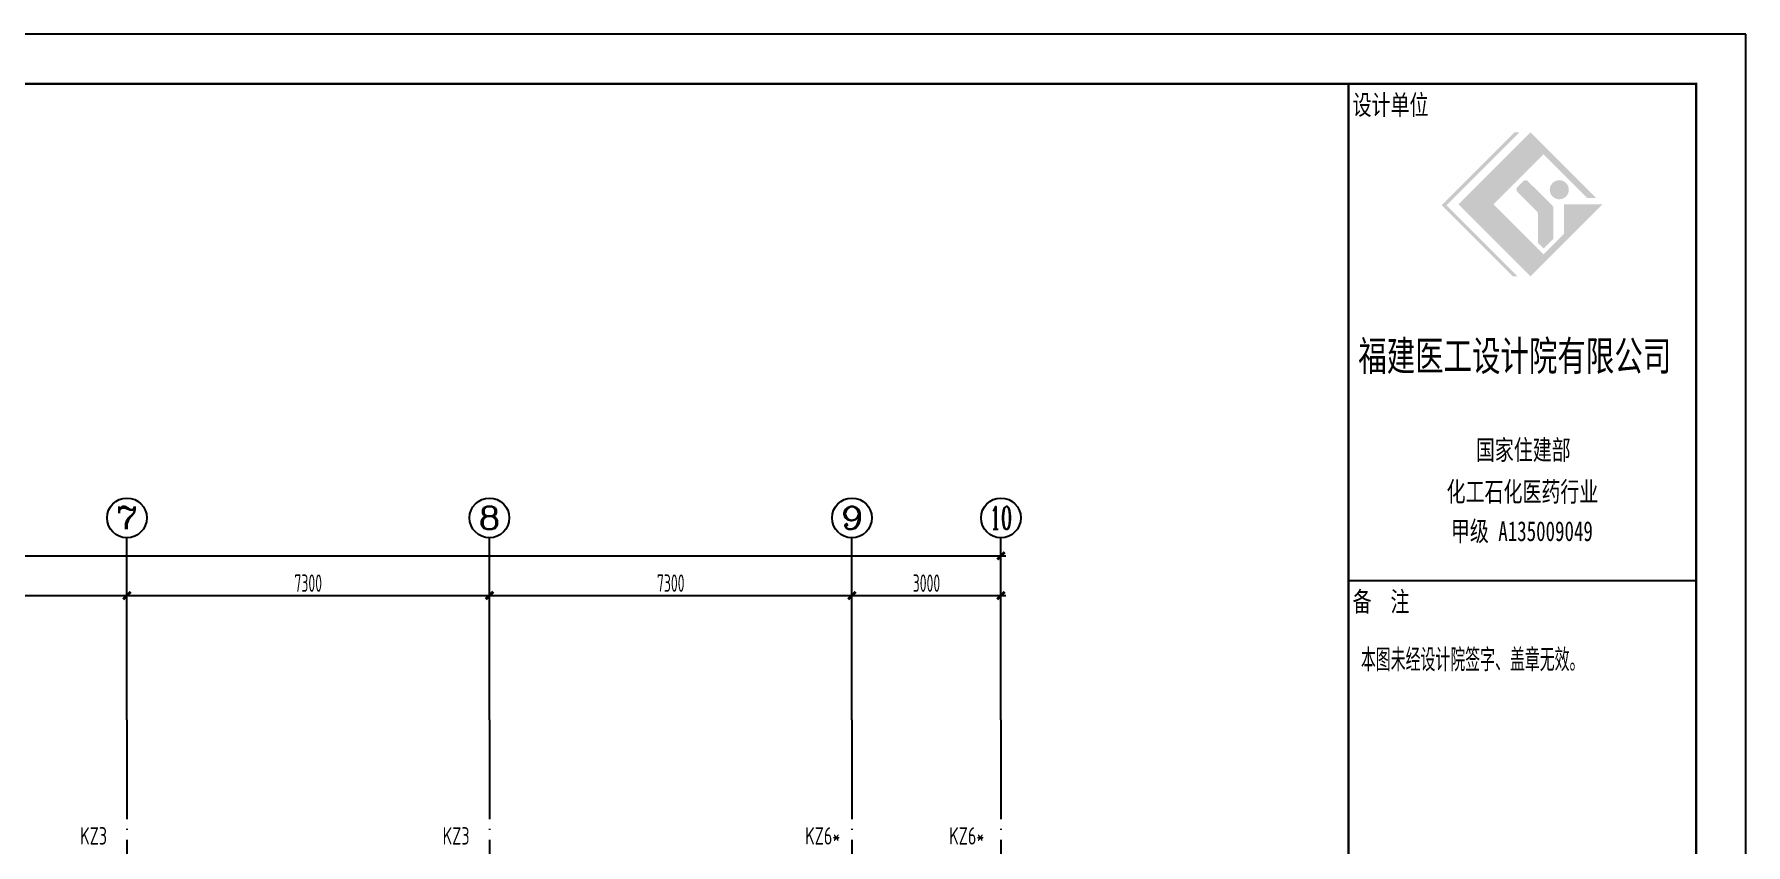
# Model space of a CAD drawing. Extents: x -472319 to -112444, y -516749 to -5704.
# Drawn here: x -376905 to -342439, y -399238 to -382915 of the extents above; entities that cross this region are included whole.
import ezdxf
from ezdxf.enums import TextEntityAlignment as Align

# ---------------------------------------------------------------- set-up
doc = ezdxf.new("R2010")
doc.units = 0
doc.header["$LTSCALE"] = 100
doc.header["$MEASUREMENT"] = 0
doc.linetypes.add('CENTER', pattern=[2, 1.25, -0.25, 0.25, -0.25])
doc.linetypes.add('DOTE', pattern=[2.42, 2, -0.2, 0.02, -0.2])
for name, color, linetype in [('AXIS', 3, 'Continuous'), ('AXIS_TEXT', 7, 'Continuous'), ('DOTE', 1, 'CENTER'), ('FRAME', 3, 'Continuous'), ('TEXT', 7, 'Continuous'), ('填充', 8, 'Continuous')]:
    doc.layers.add(name, color=color, linetype=linetype)
doc.styles.add('_TCH_AXIS', font='COMPLEX', dxfattribs={"bigfont": 'GBCBIG'})
doc.styles.add('COMPLEX', font='COMPLEX')
doc.styles.add('FRAME', font='simhei.ttf', dxfattribs={"width": 0.7})
doc.styles.add('HZ', font='tssdeng.shx', dxfattribs={"width": 0.6, "height": 350, "bigfont": 'a.shx'})
doc.styles.add('TSSD_Dimension', font='Tssdeng.shx', dxfattribs={"width": 0.7, "bigfont": 'hztxt.shx'})
doc.dimstyles.new('DIMN', dxfattribs={"dimtxt": 350, "dimasz": 150, "dimexe": 100, "dimexo": 100, "dimgap": 75, "dimtad": 1, "dimdec": 0, "dimzin": 0, "dimdsep": 46, "dimtxsty": 'HZ', "dimblk": 'ARCHTICK', "dimcen": 0.09, "dimdle": 100, "dimclrd": 3, "dimclre": 3, "dimclrt": 7, "dimazin": 2, "dimtfac": 1, "dimtdec": 0, "dimtmove": 2, "dimatfit": 3, "dimldrblk": 'ARCHTICK', "dimfxl": 1, "dimtolj": 1, "dimtzin": 0, "dimarcsym": 0})

# ---------------------------------------------------------------- blocks, each defined once
blk = doc.blocks.new('_ArchTick')
at = {"color": 0, "linetype": 'ByBlock', "const_width": 0.4}
blk.add_lwpolyline([(-0.5, -0.5), (0.5, 0.5)], dxfattribs=at)
blk = doc.blocks.new('*D1836')
at = {"layer": 'AXIS', "color": 3, "lineweight": -2, "transparency": 16777216}
for p, q in [((-382438, -394219), (-374938, -394219)), ((-382338, -396619), (-382338, -394119)), ((-375038, -396619), (-375038, -394119))]:
    blk.add_line(p, q, dxfattribs=at)
at = {"layer": 'Defpoints', "color": 0, "transparency": 16777216}
for p in [(-375038, -394219), (-382338, -396719), (-375038, -396719)]:
    blk.add_point(p, dxfattribs=at)
at = {"layer": 'AXIS', "color": 3, "lineweight": -2, "transparency": 16777216, "xscale": 150, "yscale": 150, "zscale": 150, "rotation": 180}
blk.add_blockref('_ArchTick', (-382338, -394219), dxfattribs=at)
at = {"layer": 'AXIS', "color": 3, "lineweight": -2, "transparency": 16777216, "xscale": 150, "yscale": 150, "zscale": 150}
blk.add_blockref('_ArchTick', (-375038, -394219), dxfattribs=at)
at = {"layer": 'AXIS', "color": 7, "transparency": 16777216, "insert": (-378688, -393969), "char_height": 350, "attachment_point": 5, "style": 'HZ'}
blk.add_mtext('\\A1;7300', dxfattribs=at)
blk = doc.blocks.new('*D1837')
at = {"layer": 'AXIS', "color": 3, "lineweight": -2, "transparency": 16777216}
for p, q in [((-375138, -394219), (-367638, -394219)), ((-375038, -396619), (-375038, -394119)), ((-367738, -396619), (-367738, -394119))]:
    blk.add_line(p, q, dxfattribs=at)
at = {"layer": 'Defpoints', "color": 0, "transparency": 16777216}
for p in [(-367738, -394219), (-375038, -396719), (-367738, -396719)]:
    blk.add_point(p, dxfattribs=at)
at = {"layer": 'AXIS', "color": 3, "lineweight": -2, "transparency": 16777216, "xscale": 150, "yscale": 150, "zscale": 150, "rotation": 180}
blk.add_blockref('_ArchTick', (-375038, -394219), dxfattribs=at)
at = {"layer": 'AXIS', "color": 3, "lineweight": -2, "transparency": 16777216, "xscale": 150, "yscale": 150, "zscale": 150}
blk.add_blockref('_ArchTick', (-367738, -394219), dxfattribs=at)
at = {"layer": 'AXIS', "color": 7, "transparency": 16777216, "insert": (-371388, -393969), "char_height": 350, "attachment_point": 5, "style": 'HZ'}
blk.add_mtext('\\A1;7300', dxfattribs=at)
blk = doc.blocks.new('*D1838')
at = {"layer": 'AXIS', "color": 3, "lineweight": -2, "transparency": 16777216}
for p, q in [((-367838, -394219), (-360338, -394219)), ((-367738, -396619), (-367738, -394119)), ((-360438, -396619), (-360438, -394119))]:
    blk.add_line(p, q, dxfattribs=at)
at = {"layer": 'Defpoints', "color": 0, "transparency": 16777216}
for p in [(-360438, -394219), (-367738, -396719), (-360438, -396719)]:
    blk.add_point(p, dxfattribs=at)
at = {"layer": 'AXIS', "color": 3, "lineweight": -2, "transparency": 16777216, "xscale": 150, "yscale": 150, "zscale": 150, "rotation": 180}
blk.add_blockref('_ArchTick', (-367738, -394219), dxfattribs=at)
at = {"layer": 'AXIS', "color": 3, "lineweight": -2, "transparency": 16777216, "xscale": 150, "yscale": 150, "zscale": 150}
blk.add_blockref('_ArchTick', (-360438, -394219), dxfattribs=at)
at = {"layer": 'AXIS', "color": 7, "transparency": 16777216, "insert": (-364088, -393969), "char_height": 350, "attachment_point": 5, "style": 'HZ'}
blk.add_mtext('\\A1;7300', dxfattribs=at)
blk = doc.blocks.new('*D1839')
at = {"layer": 'AXIS', "color": 3, "lineweight": -2, "transparency": 16777216}
for p, q in [((-360538, -394219), (-357338, -394219)), ((-360438, -396619), (-360438, -394119)), ((-357438, -396619), (-357438, -394119))]:
    blk.add_line(p, q, dxfattribs=at)
at = {"layer": 'Defpoints', "color": 0, "transparency": 16777216}
for p in [(-357438, -394219), (-360438, -396719), (-357438, -396719)]:
    blk.add_point(p, dxfattribs=at)
at = {"layer": 'AXIS', "color": 3, "lineweight": -2, "transparency": 16777216, "xscale": 150, "yscale": 150, "zscale": 150, "rotation": 180}
blk.add_blockref('_ArchTick', (-360438, -394219), dxfattribs=at)
at = {"layer": 'AXIS', "color": 3, "lineweight": -2, "transparency": 16777216, "xscale": 150, "yscale": 150, "zscale": 150}
blk.add_blockref('_ArchTick', (-357438, -394219), dxfattribs=at)
at = {"layer": 'AXIS', "color": 7, "transparency": 16777216, "insert": (-358938, -393969), "char_height": 350, "attachment_point": 5, "style": 'HZ'}
blk.add_mtext('\\A1;3000', dxfattribs=at)
blk = doc.blocks.new('*D1840')
at = {"layer": 'AXIS', "color": 3, "lineweight": -2, "transparency": 16777216}
for p, q in [((-417338, -393419), (-357338, -393419)), ((-417238, -396619), (-417238, -393319)), ((-357438, -396619), (-357438, -393319))]:
    blk.add_line(p, q, dxfattribs=at)
at = {"layer": 'Defpoints', "color": 0, "transparency": 16777216}
for p in [(-357438, -393419), (-417238, -396719), (-357438, -396719)]:
    blk.add_point(p, dxfattribs=at)
at = {"layer": 'AXIS', "color": 3, "lineweight": -2, "transparency": 16777216, "xscale": 150, "yscale": 150, "zscale": 150, "rotation": 180}
blk.add_blockref('_ArchTick', (-417238, -393419), dxfattribs=at)
at = {"layer": 'AXIS', "color": 3, "lineweight": -2, "transparency": 16777216, "xscale": 150, "yscale": 150, "zscale": 150}
blk.add_blockref('_ArchTick', (-357438, -393419), dxfattribs=at)
at = {"layer": 'AXIS', "color": 7, "transparency": 16777216, "insert": (-387338, -393169), "char_height": 350, "attachment_point": 5, "style": 'HZ'}
blk.add_mtext('\\A1;59800', dxfattribs=at)
blk = doc.blocks.new('_AXISO')
blk.add_circle((0, 0), 0.5)
at = {"layer": 'AXIS_TEXT', "style": 'COMPLEX', "width": 1.041667}
blk.add_attdef('A', text='', height=0.56, dxfattribs=at).set_placement((-0.25, -0.28), (0.25, -0.28), align=Align.FIT)
blk = doc.blocks.new('A$C20674F94')
at = {"layer": 'FRAME'}
h = blk.add_hatch(color=256, dxfattribs=at)
h.paths.add_polyline_path([(79018, 55975), (80027, 56984), (80908, 56102), (81088, 56102), (79765, 57425), (78315, 55975), (79765, 54525), (81215, 55975), (80439, 55975), (80439, 55379), (80027, 54966)], flags=0)
edge = h.paths.add_edge_path(flags=0)
edge.add_arc((79844, 55787), 69.1, 0, 45, ccw=False)
edge.add_line((79913, 55787), (79913, 55203))
edge.add_line((79913, 55203), (80030, 55087))
edge.add_line((80030, 55087), (80228, 55285))
edge.add_line((80228, 55285), (80228, 55896))
edge.add_arc((80159, 55896), 69.1, 360, 405)
edge.add_line((80208, 55945), (79714, 56438))
edge.add_arc((79666, 56390), 69.1, 45, 135)
edge.add_line((79617, 56438), (79502, 56324))
edge.add_arc((79551, 56275), 69.1, 135, 225)
edge.add_line((79502, 56226), (79893, 55836))
edge = h.paths.add_edge_path(flags=0)
edge.add_arc((80345, 56268), 192, 0, 180)
edge.add_arc((80345, 56268), 192, 180, 360)
h.paths.add_polyline_path([(79406, 54525), (79504, 54525), (78072, 55956), (79541, 57425), (79444, 57425), (77975, 55956)], flags=0)
for p, q in [((84100, 59400), (0, 59400)), ((84100, 0), (84100, 59400)), ((83100, 58400), (2500, 58400)), ((76100, 58400), (76100, 1000)), ((83100, 1000), (83100, 58400)), ((76100, 48400), (83100, 48400))]:
    blk.add_line(p, q, dxfattribs=at)
at = {"layer": 'FRAME', "const_width": 50}
for points in [[(2500, 58400), (83100, 58400), (83100, 1000), (2500, 1000), (2500, 58400)], [(76100, 58400), (76100, 1000)]]:
    blk.add_lwpolyline(points, dxfattribs=at)
at = {"layer": 'FRAME', "style": 'FRAME'}
for s, height, width, p in [('设计单位', 400, 0.7, (76183, 57778)), ('福建医工设计院有限公司', 600, 0.7, (76297, 52623)), ('国家住建部', 400, 0.7, (78665, 50829)), ('化工石化医药行业', 400, 0.7, (78075, 49987)), ('甲级 A135009049', 400, 0.7, (78162, 49193)), ('备  注', 400, 0.7, (76184, 47774)), ('本图未经设计院签字、盖章无效。', 400, 0.55, (76350, 46615))]:
    blk.add_text(s, height=height, dxfattribs=dict(at, width=width)).set_placement(p)

msp = doc.modelspace()

# ---------------------------------------------------------------- linework, layer by layer
at = {"layer": 'AXIS'}
for p, q in [((-375038.328, -396719.242), (-375038.328, -393054.947)), ((-367738.328, -396719.242), (-367738.328, -393054.947)), ((-360438.328, -396719.242), (-360438.328, -393054.947)), ((-357438.328, -396719.242), (-357438.328, -393054.947))]:
    msp.add_line(p, q, dxfattribs=at)
at = {"layer": 'DOTE', "linetype": 'DOTE', "ltscale": 10}
for p, q in [((-375038.328, -396719.242), (-375038.328, -415982.782)), ((-367738.328, -396719.242), (-367738.328, -415982.782)), ((-360438.328, -396719.242), (-360438.328, -415982.782)), ((-357438.328, -396719.242), (-357438.328, -415982.782))]:
    msp.add_line(p, q, dxfattribs=at)

# ---------------------------------------------------------------- block references
at = {"layer": 'AXIS'}
ref = msp.add_blockref('_AXISO', (-375038.328, -392654.947), dxfattribs=dict(at, xscale=800, yscale=800, zscale=800))
ref.add_attrib('A', '7', dxfattribs={"layer": 'AXIS_TEXT', "height": 452.548, "style": '_TCH_AXIS', "width": 1.5}).set_placement((-375264.602, -392881.221), (-374812.054, -392881.221), align=Align.FIT)
ref = msp.add_blockref('_AXISO', (-367738.328, -392654.947), dxfattribs=dict(at, xscale=800, yscale=800, zscale=800))
ref.add_attrib('A', '8', dxfattribs={"layer": 'AXIS_TEXT', "height": 452.548, "style": '_TCH_AXIS', "width": 1.5}).set_placement((-367964.602, -392881.221), (-367512.054, -392881.221), align=Align.FIT)
ref = msp.add_blockref('_AXISO', (-360438.328, -392654.947), dxfattribs=dict(at, xscale=800, yscale=800, zscale=800))
ref.add_attrib('A', '9', dxfattribs={"layer": 'AXIS_TEXT', "height": 452.548, "style": '_TCH_AXIS', "width": 1.5}).set_placement((-360664.602, -392881.221), (-360212.054, -392881.221), align=Align.FIT)
ref = msp.add_blockref('_AXISO', (-357438.328, -392654.947), dxfattribs=dict(at, xscale=800, yscale=800, zscale=800))
ref.add_attrib('A', '10', dxfattribs={"layer": 'AXIS_TEXT', "height": 452.5483, "style": '_TCH_AXIS', "width": 0.724138}).set_placement((-357664.602, -392881.221), (-357212.054, -392881.221), align=Align.FIT)
at = {"layer": '填充'}
msp.add_blockref('A$C20674F94', (-426539.499, -442314.5), dxfattribs=at)

# ---------------------------------------------------------------- texts
at = {"layer": 'TEXT', "style": 'TSSD_Dimension', "width": 0.7}
for s, p in [('KZ3', (-375981.452, -399233.789)), ('KZ3', (-368681.452, -399233.789)), ('KZ6*', (-361381.452, -399233.789)), ('KZ6*', (-358481.452, -399233.789))]:
    msp.add_text(s, height=350, dxfattribs=at).set_placement(p)

# ---------------------------------------------------------------- dimensions: what is measured, and where the dimension line sits
at = {"layer": 'AXIS'}
for p1, p2, distance, picture, middle in [((-417238.328, -396719.242), (-357438.328, -396719.242), 3300, '*D1840', (-387338.328, -393169.242)), ((-382338.328, -396719.242), (-375038.328, -396719.242), 2500, '*D1836', (-378688.328, -393969.242)), ((-375038.328, -396719.242), (-367738.328, -396719.242), 2500, '*D1837', (-371388.328, -393969.242)), ((-367738.328, -396719.242), (-360438.328, -396719.242), 2500, '*D1838', (-364088.328, -393969.242)), ((-360438.328, -396719.242), (-357438.328, -396719.242), 2500, '*D1839', (-358938.328, -393969.242))]:
    dim = msp.add_aligned_dim(p1=p1, p2=p2, distance=distance, dimstyle='DIMN', dxfattribs=at)
    dim.commit()
    dim.dimension.update_dxf_attribs({"geometry": picture, "text_midpoint": middle})

doc.saveas('drawing.dxf')
